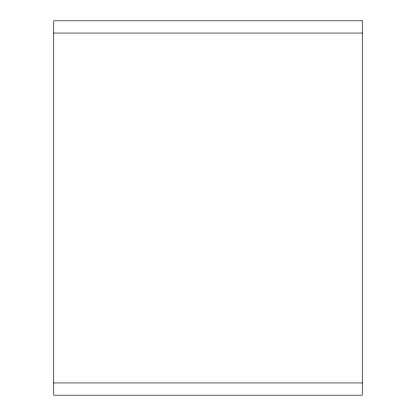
<?xml version="1.0" encoding="UTF-8"?>
<svg xmlns="http://www.w3.org/2000/svg" width="416" height="416" viewBox="0 0 416 416"><rect width="100%" height="100%" fill="white"/><g stroke="black" fill="none" stroke-linecap="round" stroke-linejoin="round"><path stroke-width="0.62" d="M53.732 33.051L362.268 33.051M53.732 382.949L362.268 382.949M362.268 20.8L53.732 20.8L53.732 395.2L362.268 395.2L362.268 20.8"/></g></svg>
